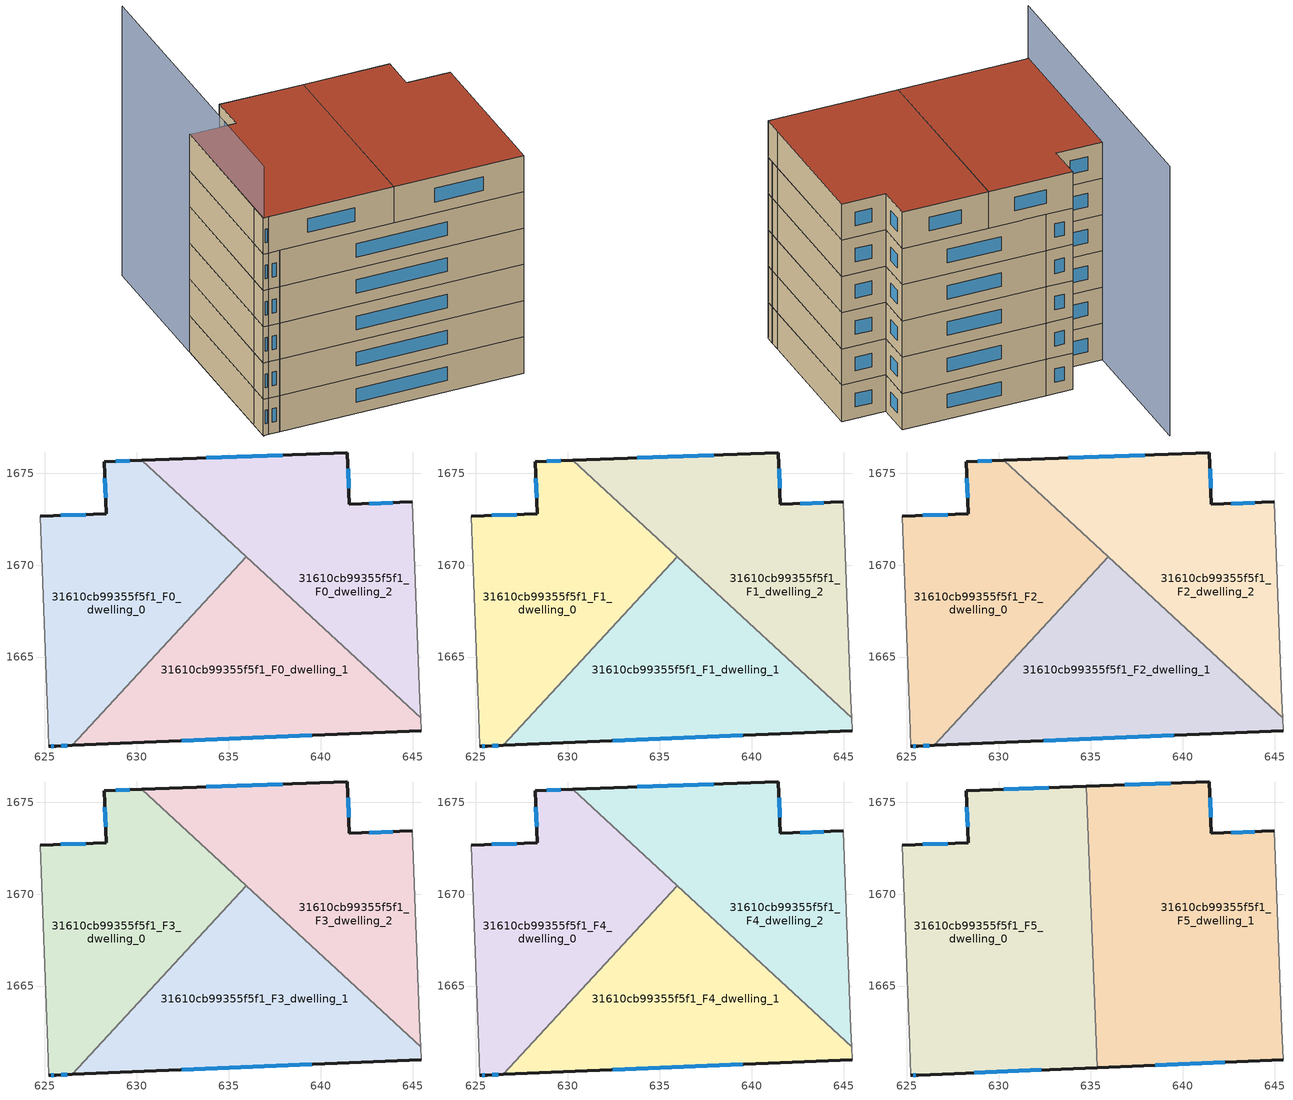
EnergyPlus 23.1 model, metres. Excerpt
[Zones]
31610cb99355f5f1_F0_dwelling_0
 floor ground (EU_floor_Construction): 635.95,1670.45 626.49,1660.19 625.62,1660.16 625.21,1660.14 625.15,1661.79 624.73,1672.66 628.34,1672.79 628.23,1675.62 630.26,1675.7 z0
 wall outside (EU_wall_Construction): 625.21,1660.14 625.62,1660.16 626.49,1660.19 / 630.26,1675.7 628.23,1675.62 628.34,1672.79 624.73,1672.66 z0:3
 wall to 31610cb99355f5f1_F0_dwelling_1 (EU_wall_Construction): 626.49,1660.19 635.95,1670.45 z0:3
 wall adiabatic (EU_wall_Construction): 624.73,1672.66 625.15,1661.79 625.21,1660.14 z0:3
 wall to 31610cb99355f5f1_F0_dwelling_2 (EU_wall_Construction): 635.95,1670.45 630.26,1675.7 z0:3
 window (EU_Window_Construction): 625.89,1660.17 626.22,1660.18 / 625.34,1660.14 625.49,1660.15 / 627.21,1672.75 625.86,1672.7 / 628.26,1674.73 628.3,1673.68 / 629.62,1675.67 628.87,1675.64 z0.94:2.06
31610cb99355f5f1_F0_dwelling_1
 floor ground (EU_floor_Construction): 645.44,1661.7 645.46,1660.98 626.49,1660.19 635.95,1670.45 z0
 wall outside (EU_wall_Construction): 626.49,1660.19 645.46,1660.98 z0:3
 wall adiabatic (EU_wall_Construction): 645.46,1660.98 645.44,1661.7 z0:3
 wall to 31610cb99355f5f1_F0_dwelling_2 (EU_wall_Construction): 645.44,1661.7 635.95,1670.45 z0:3
 window (EU_Window_Construction): 632.44,1660.44 639.51,1660.73 z0.94:2.06
31610cb99355f5f1_F0_dwelling_2
 floor ground (EU_floor_Construction): 644.98,1673.44 645.4,1662.64 645.44,1661.7 630.26,1675.7 641.46,1676.12 641.57,1673.3 z0
 wall outside (EU_wall_Construction): 644.98,1673.44 641.57,1673.3 641.46,1676.12 630.26,1675.7 z0:3
 wall adiabatic (EU_wall_Construction): 645.44,1661.7 645.4,1662.64 644.98,1673.44 z0:3
 window (EU_Window_Construction): 637.95,1675.99 633.77,1675.83 / 641.53,1674.19 641.49,1675.24 / 643.91,1673.4 642.64,1673.35 z0.94:2.06
31610cb99355f5f1_F1_dwelling_0
 floor to 31610cb99355f5f1_F0_dwelling_0 (EU_floor_Construction): 635.95,1670.45 626.49,1660.19 625.62,1660.16 625.21,1660.14 625.15,1661.79 624.73,1672.66 628.34,1672.79 628.23,1675.62 630.26,1675.7 z3
 wall outside (EU_wall_Construction): 625.21,1660.14 625.62,1660.16 626.49,1660.19 / 630.26,1675.7 628.23,1675.62 628.34,1672.79 624.73,1672.66 z3:6
 wall to 31610cb99355f5f1_F1_dwelling_1 (EU_wall_Construction): 626.49,1660.19 635.95,1670.45 z3:6
 wall adiabatic (EU_wall_Construction): 624.73,1672.66 625.15,1661.79 625.21,1660.14 z3:6
 wall to 31610cb99355f5f1_F1_dwelling_2 (EU_wall_Construction): 635.95,1670.45 630.26,1675.7 z3:6
 window (EU_Window_Construction): 625.89,1660.17 626.22,1660.18 / 625.34,1660.14 625.49,1660.15 / 627.21,1672.75 625.86,1672.7 / 628.26,1674.73 628.3,1673.68 / 629.62,1675.67 628.87,1675.64 z3.94:5.06
31610cb99355f5f1_F1_dwelling_1
 floor to 31610cb99355f5f1_F0_dwelling_1 (EU_floor_Construction): 645.44,1661.7 645.46,1660.98 626.49,1660.19 635.95,1670.45 z3
 wall outside (EU_wall_Construction): 626.49,1660.19 645.46,1660.98 z3:6
 wall adiabatic (EU_wall_Construction): 645.46,1660.98 645.44,1661.7 z3:6
 wall to 31610cb99355f5f1_F1_dwelling_2 (EU_wall_Construction): 645.44,1661.7 635.95,1670.45 z3:6
 window (EU_Window_Construction): 632.44,1660.44 639.51,1660.73 z3.94:5.06
31610cb99355f5f1_F1_dwelling_2
 floor to 31610cb99355f5f1_F0_dwelling_2 (EU_floor_Construction): 644.98,1673.44 645.4,1662.64 645.44,1661.7 630.26,1675.7 641.46,1676.12 641.57,1673.3 z3
 wall outside (EU_wall_Construction): 644.98,1673.44 641.57,1673.3 641.46,1676.12 630.26,1675.7 z3:6
 wall adiabatic (EU_wall_Construction): 645.44,1661.7 645.4,1662.64 644.98,1673.44 z3:6
 window (EU_Window_Construction): 637.95,1675.99 633.77,1675.83 / 641.53,1674.19 641.49,1675.24 / 643.91,1673.4 642.64,1673.35 z3.94:5.06
31610cb99355f5f1_F2_dwelling_0
 floor to 31610cb99355f5f1_F1_dwelling_0 (EU_floor_Construction): 635.95,1670.45 626.49,1660.19 625.62,1660.16 625.21,1660.14 625.15,1661.79 624.73,1672.66 628.34,1672.79 628.23,1675.62 630.26,1675.7 z6
 wall outside (EU_wall_Construction): 625.21,1660.14 625.62,1660.16 626.49,1660.19 / 630.26,1675.7 628.23,1675.62 628.34,1672.79 624.73,1672.66 z6:9
 wall to 31610cb99355f5f1_F2_dwelling_1 (EU_wall_Construction): 626.49,1660.19 635.95,1670.45 z6:9
 wall adiabatic (EU_wall_Construction): 624.73,1672.66 625.15,1661.79 625.21,1660.14 z6:9
 wall to 31610cb99355f5f1_F2_dwelling_2 (EU_wall_Construction): 635.95,1670.45 630.26,1675.7 z6:9
 window (EU_Window_Construction): 625.89,1660.17 626.22,1660.18 / 625.34,1660.14 625.49,1660.15 / 627.21,1672.75 625.86,1672.7 / 628.26,1674.73 628.3,1673.68 / 629.62,1675.67 628.87,1675.64 z6.94:8.06
31610cb99355f5f1_F2_dwelling_1
 floor to 31610cb99355f5f1_F1_dwelling_1 (EU_floor_Construction): 645.44,1661.7 645.46,1660.98 626.49,1660.19 635.95,1670.45 z6
 wall outside (EU_wall_Construction): 626.49,1660.19 645.46,1660.98 z6:9
 wall adiabatic (EU_wall_Construction): 645.46,1660.98 645.44,1661.7 z6:9
 wall to 31610cb99355f5f1_F2_dwelling_2 (EU_wall_Construction): 645.44,1661.7 635.95,1670.45 z6:9
 window (EU_Window_Construction): 632.44,1660.44 639.51,1660.73 z6.94:8.06
31610cb99355f5f1_F2_dwelling_2
 floor to 31610cb99355f5f1_F1_dwelling_2 (EU_floor_Construction): 644.98,1673.44 645.4,1662.64 645.44,1661.7 630.26,1675.7 641.46,1676.12 641.57,1673.3 z6
 wall outside (EU_wall_Construction): 644.98,1673.44 641.57,1673.3 641.46,1676.12 630.26,1675.7 z6:9
 wall adiabatic (EU_wall_Construction): 645.44,1661.7 645.4,1662.64 644.98,1673.44 z6:9
 window (EU_Window_Construction): 637.95,1675.99 633.77,1675.83 / 641.53,1674.19 641.49,1675.24 / 643.91,1673.4 642.64,1673.35 z6.94:8.06
31610cb99355f5f1_F3_dwelling_0
 floor to 31610cb99355f5f1_F2_dwelling_0 (EU_floor_Construction): 635.95,1670.45 626.49,1660.19 625.62,1660.16 625.21,1660.14 625.15,1661.79 624.73,1672.66 628.34,1672.79 628.23,1675.62 630.26,1675.7 z9
 wall outside (EU_wall_Construction): 625.21,1660.14 625.62,1660.16 626.49,1660.19 / 630.26,1675.7 628.23,1675.62 628.34,1672.79 624.73,1672.66 z9:12
 wall to 31610cb99355f5f1_F3_dwelling_1 (EU_wall_Construction): 626.49,1660.19 635.95,1670.45 z9:12
 wall adiabatic (EU_wall_Construction): 624.73,1672.66 625.15,1661.79 625.21,1660.14 z9:12
 wall to 31610cb99355f5f1_F3_dwelling_2 (EU_wall_Construction): 635.95,1670.45 630.26,1675.7 z9:12
 window (EU_Window_Construction): 625.89,1660.17 626.22,1660.18 / 625.34,1660.14 625.49,1660.15 / 627.21,1672.75 625.86,1672.7 / 628.26,1674.73 628.3,1673.68 / 629.62,1675.67 628.87,1675.64 z9.94:11.06
31610cb99355f5f1_F3_dwelling_1
 floor to 31610cb99355f5f1_F2_dwelling_1 (EU_floor_Construction): 645.44,1661.7 645.46,1660.98 626.49,1660.19 635.95,1670.45 z9
 wall outside (EU_wall_Construction): 626.49,1660.19 645.46,1660.98 z9:12
 wall adiabatic (EU_wall_Construction): 645.46,1660.98 645.44,1661.7 z9:12
 wall to 31610cb99355f5f1_F3_dwelling_2 (EU_wall_Construction): 645.44,1661.7 635.95,1670.45 z9:12
 window (EU_Window_Construction): 632.44,1660.44 639.51,1660.73 z9.94:11.06
31610cb99355f5f1_F3_dwelling_2
 floor to 31610cb99355f5f1_F2_dwelling_2 (EU_floor_Construction): 644.98,1673.44 645.4,1662.64 645.44,1661.7 630.26,1675.7 641.46,1676.12 641.57,1673.3 z9
 wall outside (EU_wall_Construction): 644.98,1673.44 641.57,1673.3 641.46,1676.12 630.26,1675.7 z9:12
 wall adiabatic (EU_wall_Construction): 645.44,1661.7 645.4,1662.64 644.98,1673.44 z9:12
 window (EU_Window_Construction): 637.95,1675.99 633.77,1675.83 / 641.53,1674.19 641.49,1675.24 / 643.91,1673.4 642.64,1673.35 z9.94:11.06
31610cb99355f5f1_F4_dwelling_0
 floor to 31610cb99355f5f1_F3_dwelling_0 (EU_floor_Construction): 635.95,1670.45 626.49,1660.19 625.62,1660.16 625.21,1660.14 625.15,1661.79 624.73,1672.66 628.34,1672.79 628.23,1675.62 630.26,1675.7 z12
 wall outside (EU_wall_Construction): 625.21,1660.14 625.62,1660.16 626.49,1660.19 / 630.26,1675.7 628.23,1675.62 628.34,1672.79 624.73,1672.66 z12:15
 wall to 31610cb99355f5f1_F4_dwelling_1 (EU_wall_Construction): 626.49,1660.19 635.95,1670.45 z12:15
 wall adiabatic (EU_wall_Construction): 624.73,1672.66 625.15,1661.79 625.21,1660.14 z12:15
 wall to 31610cb99355f5f1_F4_dwelling_2 (EU_wall_Construction): 635.95,1670.45 630.26,1675.7 z12:15
 window (EU_Window_Construction): 625.89,1660.17 626.22,1660.18 / 625.34,1660.14 625.49,1660.15 / 627.21,1672.75 625.86,1672.7 / 628.26,1674.73 628.3,1673.68 / 629.62,1675.67 628.87,1675.64 z12.94:14.06
31610cb99355f5f1_F4_dwelling_1
 floor to 31610cb99355f5f1_F3_dwelling_1 (EU_floor_Construction): 645.44,1661.7 645.46,1660.98 626.49,1660.19 635.95,1670.45 z12
 wall outside (EU_wall_Construction): 626.49,1660.19 645.46,1660.98 z12:15
 wall adiabatic (EU_wall_Construction): 645.46,1660.98 645.44,1661.7 z12:15
 wall to 31610cb99355f5f1_F4_dwelling_2 (EU_wall_Construction): 645.44,1661.7 635.95,1670.45 z12:15
 window (EU_Window_Construction): 632.44,1660.44 639.51,1660.73 z12.94:14.06
31610cb99355f5f1_F4_dwelling_2
 floor to 31610cb99355f5f1_F3_dwelling_2 (EU_floor_Construction): 644.98,1673.44 645.4,1662.64 645.44,1661.7 630.26,1675.7 641.46,1676.12 641.57,1673.3 z12
 wall outside (EU_wall_Construction): 644.98,1673.44 641.57,1673.3 641.46,1676.12 630.26,1675.7 z12:15
 wall adiabatic (EU_wall_Construction): 645.44,1661.7 645.4,1662.64 644.98,1673.44 z12:15
 window (EU_Window_Construction): 637.95,1675.99 633.77,1675.83 / 641.53,1674.19 641.49,1675.24 / 643.91,1673.4 642.64,1673.35 z12.94:14.06
31610cb99355f5f1_F5_dwelling_0
 floor to 31610cb99355f5f1_F4_dwelling_0 (EU_floor_Construction): 634.93,1671.39 635,1669.43 626.49,1660.19 625.62,1660.16 625.21,1660.14 625.15,1661.79 624.73,1672.66 628.34,1672.79 628.23,1675.62 630.26,1675.7 z15
 floor to 31610cb99355f5f1_F4_dwelling_1 (EU_floor_Construction): 635,1669.43 635.35,1660.56 626.49,1660.19 z15
 floor to 31610cb99355f5f1_F4_dwelling_2 (EU_floor_Construction): 634.76,1675.87 634.93,1671.39 630.26,1675.7 z15
 wall outside (EU_wall_Construction): 634.76,1675.87 628.23,1675.62 628.34,1672.79 624.73,1672.66 / 625.21,1660.14 625.62,1660.16 635.35,1660.56 z15:18
 wall to 31610cb99355f5f1_F5_dwelling_1 (EU_wall_Construction): 635.35,1660.56 634.76,1675.87 z15:18
 wall adiabatic (EU_wall_Construction): 624.73,1672.66 625.15,1661.79 625.21,1660.14 z15:18
 window (EU_Window_Construction): 628.26,1674.73 628.3,1673.68 / 632.71,1675.79 630.28,1675.7 / 628.67,1660.28 632.3,1660.43 / 625.34,1660.14 625.49,1660.15 / 627.21,1672.75 625.86,1672.7 z15.94:17.06
 roof outside (EU_roof_Construction): 635.35,1660.56 634.76,1675.87 628.23,1675.62 628.34,1672.79 624.73,1672.66 625.15,1661.79 625.21,1660.14 625.62,1660.16 z18
31610cb99355f5f1_F5_dwelling_1
 floor to 31610cb99355f5f1_F4_dwelling_1 (EU_floor_Construction): 645.44,1661.7 645.46,1660.98 635.35,1660.56 635,1669.43 635.95,1670.45 z15
 floor to 31610cb99355f5f1_F4_dwelling_2 (EU_floor_Construction): 644.98,1673.44 645.4,1662.64 645.44,1661.7 634.93,1671.39 634.76,1675.87 641.46,1676.12 641.57,1673.3 z15
 floor to 31610cb99355f5f1_F4_dwelling_0 (EU_floor_Construction): 635.95,1670.45 635,1669.43 634.93,1671.39 z15
 wall outside (EU_wall_Construction): 635.35,1660.56 645.46,1660.98 / 644.98,1673.44 641.57,1673.3 641.46,1676.12 634.76,1675.87 z15:18
 wall adiabatic (EU_wall_Construction): 645.46,1660.98 645.4,1662.64 644.98,1673.44 z15:18
 window (EU_Window_Construction): 638.52,1660.69 642.29,1660.85 / 639.36,1676.04 636.86,1675.95 / 641.53,1674.19 641.49,1675.24 / 643.91,1673.4 642.64,1673.35 z15.94:17.06
 roof outside (EU_roof_Construction): 645.46,1660.98 645.4,1662.64 644.98,1673.44 641.57,1673.3 641.46,1676.12 634.76,1675.87 635.35,1660.56 z18
shading: 624.29,1684.09 625.22,1660.09 z0:22.3
[Building]
EU S2 Campaign: North Axis=0; Terrain=City; Solar Distribution=FullExterior
[Site:Location]
Vienna: Latitude=48; Longitude=16.5; Time Zone=1; Elevation=183
[SizingPeriod:WeatherFileDays]
AnnualSizingPeriod: Begin Month=1; Begin Day of Month=1; End Month=12; End Day of Month=31; Day of Week for Start Day=Monday; Use Weather File Daylight Saving Period=No; Use Weather File Rain and Snow Indicators=No
[MATERIAL]
EU_InternalMass_Material: Roughness=MediumRough; Thickness=0.1; Conductivity=1; Density=1800; Specific Heat=900; Thermal Absorptance=0.9; Solar Absorptance=0.7; Visible Absorptance=0.7
[MATERIAL:NOMASS] Roughness=MediumRough; Thermal Absorptance=0.9; Solar Absorptance=0.7; Visible Absorptance=0.7
Name | Thermal Resistance
EU_wall_NoMass | 0.914258
EU_roof_NoMass | 0.954009
EU_floor_NoMass | 1.09711
[WINDOWMATERIAL:SIMPLEGLAZINGSYSTEM]
EU_Window_SimpleGlazing: UFactor=2.09642; Solar Heat Gain Coefficient=0.65; Visible Transmittance=0.65
[CONSTRUCTION]
EU_wall_Construction: EU_wall_NoMass
EU_roof_Construction: EU_roof_NoMass
EU_floor_Construction: EU_floor_NoMass
EU_Window_Construction: EU_Window_SimpleGlazing
EU_InternalMass_Construction: EU_InternalMass_Material
[ZONE] Type=1; Multiplier=1; Ceiling Height=autocalculate; Floor Area=autocalculate; Part of Total Floor Area=Yes
Name | Volume
31610cb99355f5f1_F0_dwelling_0; 31610cb99355f5f1_F1_dwelling_0; 31610cb99355f5f1_F2_dwelling_0; 31610cb99355f5f1_F3_dwelling_0; 31610cb99355f5f1_F4_dwelling_0 | 290.652
31610cb99355f5f1_F5_dwelling_0 | 435.962
31610cb99355f5f1_F0_dwelling_1; 31610cb99355f5f1_F1_dwelling_1; 31610cb99355f5f1_F2_dwelling_1; 31610cb99355f5f1_F3_dwelling_1; 31610cb99355f5f1_F4_dwelling_1 | 290.661
31610cb99355f5f1_F5_dwelling_1 | 435.977
31610cb99355f5f1_F0_dwelling_2; 31610cb99355f5f1_F1_dwelling_2; 31610cb99355f5f1_F2_dwelling_2; 31610cb99355f5f1_F3_dwelling_2; 31610cb99355f5f1_F4_dwelling_2 | 290.632
[INTERNALMASS] Construction=EU_InternalMass_Construction
Name | Zone or ZoneList | Surface Area
31610cb99355f5f1_F0_dwelling_0_EU_InternalMass | 31610cb99355f5f1_F0_dwelling_0 | 96.8837
31610cb99355f5f1_F0_dwelling_1_EU_InternalMass | 31610cb99355f5f1_F0_dwelling_1 | 96.8911
31610cb99355f5f1_F0_dwelling_2_EU_InternalMass | 31610cb99355f5f1_F0_dwelling_2 | 96.8773
31610cb99355f5f1_F1_dwelling_0_EU_InternalMass | 31610cb99355f5f1_F1_dwelling_0 | 96.8837
31610cb99355f5f1_F1_dwelling_1_EU_InternalMass | 31610cb99355f5f1_F1_dwelling_1 | 96.8911
31610cb99355f5f1_F1_dwelling_2_EU_InternalMass | 31610cb99355f5f1_F1_dwelling_2 | 96.8773
31610cb99355f5f1_F2_dwelling_0_EU_InternalMass | 31610cb99355f5f1_F2_dwelling_0 | 96.8837
31610cb99355f5f1_F2_dwelling_1_EU_InternalMass | 31610cb99355f5f1_F2_dwelling_1 | 96.8911
31610cb99355f5f1_F2_dwelling_2_EU_InternalMass | 31610cb99355f5f1_F2_dwelling_2 | 96.8773
31610cb99355f5f1_F3_dwelling_0_EU_InternalMass | 31610cb99355f5f1_F3_dwelling_0 | 96.8837
31610cb99355f5f1_F3_dwelling_1_EU_InternalMass | 31610cb99355f5f1_F3_dwelling_1 | 96.8911
31610cb99355f5f1_F3_dwelling_2_EU_InternalMass | 31610cb99355f5f1_F3_dwelling_2 | 96.8773
31610cb99355f5f1_F4_dwelling_0_EU_InternalMass | 31610cb99355f5f1_F4_dwelling_0 | 96.8837
31610cb99355f5f1_F4_dwelling_1_EU_InternalMass | 31610cb99355f5f1_F4_dwelling_1 | 96.8911
31610cb99355f5f1_F4_dwelling_2_EU_InternalMass | 31610cb99355f5f1_F4_dwelling_2 | 96.8773
31610cb99355f5f1_F5_dwelling_0_EU_InternalMass | 31610cb99355f5f1_F5_dwelling_0 | 145.321
31610cb99355f5f1_F5_dwelling_1_EU_InternalMass | 31610cb99355f5f1_F5_dwelling_1 | 145.326
[OTHEREQUIPMENT] Fuel Type=Electricity; Design Level Calculation Method=Watts/Area; Power per Zone Floor Area=1; Fraction Latent=0; Fraction Radiant=0; Fraction Lost=0; Carbon Dioxide Generation Rate=0; EndUse Subcategory=EU_Step8_InternalGains
Name | Zone or ZoneList or Space or SpaceList | Schedule
EU_Step8_InternalGain_31610cb99355f5f1_F0_dwelling_0_f000 | 31610cb99355f5f1_F0_dwelling_0 | EU_Step8_GainSchedule_31610cb99355f5f1_F0_dwelling_0_f000
EU_Step8_InternalGain_31610cb99355f5f1_F0_dwelling_1_f000 | 31610cb99355f5f1_F0_dwelling_1 | EU_Step8_GainSchedule_31610cb99355f5f1_F0_dwelling_1_f000
EU_Step8_InternalGain_31610cb99355f5f1_F0_dwelling_2_f000 | 31610cb99355f5f1_F0_dwelling_2 | EU_Step8_GainSchedule_31610cb99355f5f1_F0_dwelling_2_f000
EU_Step8_InternalGain_31610cb99355f5f1_F1_dwelling_0_f000 | 31610cb99355f5f1_F1_dwelling_0 | EU_Step8_GainSchedule_31610cb99355f5f1_F1_dwelling_0_f000
EU_Step8_InternalGain_31610cb99355f5f1_F1_dwelling_1_f000 | 31610cb99355f5f1_F1_dwelling_1 | EU_Step8_GainSchedule_31610cb99355f5f1_F1_dwelling_1_f000
EU_Step8_InternalGain_31610cb99355f5f1_F1_dwelling_2_f000 | 31610cb99355f5f1_F1_dwelling_2 | EU_Step8_GainSchedule_31610cb99355f5f1_F1_dwelling_2_f000
EU_Step8_InternalGain_31610cb99355f5f1_F2_dwelling_0_f000 | 31610cb99355f5f1_F2_dwelling_0 | EU_Step8_GainSchedule_31610cb99355f5f1_F2_dwelling_0_f000
EU_Step8_InternalGain_31610cb99355f5f1_F2_dwelling_1_f000 | 31610cb99355f5f1_F2_dwelling_1 | EU_Step8_GainSchedule_31610cb99355f5f1_F2_dwelling_1_f000
EU_Step8_InternalGain_31610cb99355f5f1_F2_dwelling_2_f000 | 31610cb99355f5f1_F2_dwelling_2 | EU_Step8_GainSchedule_31610cb99355f5f1_F2_dwelling_2_f000
EU_Step8_InternalGain_31610cb99355f5f1_F3_dwelling_0_f000 | 31610cb99355f5f1_F3_dwelling_0 | EU_Step8_GainSchedule_31610cb99355f5f1_F3_dwelling_0_f000
EU_Step8_InternalGain_31610cb99355f5f1_F3_dwelling_1_f000 | 31610cb99355f5f1_F3_dwelling_1 | EU_Step8_GainSchedule_31610cb99355f5f1_F3_dwelling_1_f000
EU_Step8_InternalGain_31610cb99355f5f1_F3_dwelling_2_f000 | 31610cb99355f5f1_F3_dwelling_2 | EU_Step8_GainSchedule_31610cb99355f5f1_F3_dwelling_2_f000
EU_Step8_InternalGain_31610cb99355f5f1_F4_dwelling_0_f000 | 31610cb99355f5f1_F4_dwelling_0 | EU_Step8_GainSchedule_31610cb99355f5f1_F4_dwelling_0_f000
EU_Step8_InternalGain_31610cb99355f5f1_F4_dwelling_1_f000 | 31610cb99355f5f1_F4_dwelling_1 | EU_Step8_GainSchedule_31610cb99355f5f1_F4_dwelling_1_f000
EU_Step8_InternalGain_31610cb99355f5f1_F4_dwelling_2_f000 | 31610cb99355f5f1_F4_dwelling_2 | EU_Step8_GainSchedule_31610cb99355f5f1_F4_dwelling_2_f000
EU_Step8_InternalGain_31610cb99355f5f1_F5_dwelling_0_f000 | 31610cb99355f5f1_F5_dwelling_0 | EU_Step8_GainSchedule_31610cb99355f5f1_F5_dwelling_0_f000
EU_Step8_InternalGain_31610cb99355f5f1_F5_dwelling_1_f000 | 31610cb99355f5f1_F5_dwelling_1 | EU_Step8_GainSchedule_31610cb99355f5f1_F5_dwelling_1_f000
[ZONEVENTILATION:DESIGNFLOWRATE] Schedule=EU_AlwaysOn; Design Flow Rate Calculation Method=AirChanges/Hour; Air Changes per Hour=0.546891; Ventilation Type=Natural; Fan Pressure Rise=0; Fan Total Efficiency=1; Constant Term Coefficient=1; Temperature Term Coefficient=0; Velocity Term Coefficient=0; Velocity Squared Term Coefficient=0; Minimum Indoor Temperature=-100; Maximum Indoor Temperature=100; Delta Temperature=-100; Minimum Outdoor Temperature=-100; Maximum Outdoor Temperature=100; Maximum Wind Speed=40
Name | Zone or ZoneList or Space or SpaceList
EU_ConstantAir_31610cb99355f5f1_F0_dwelling_0 | 31610cb99355f5f1_F0_dwelling_0
EU_ConstantAir_31610cb99355f5f1_F0_dwelling_1 | 31610cb99355f5f1_F0_dwelling_1
EU_ConstantAir_31610cb99355f5f1_F0_dwelling_2 | 31610cb99355f5f1_F0_dwelling_2
EU_ConstantAir_31610cb99355f5f1_F1_dwelling_0 | 31610cb99355f5f1_F1_dwelling_0
EU_ConstantAir_31610cb99355f5f1_F1_dwelling_1 | 31610cb99355f5f1_F1_dwelling_1
EU_ConstantAir_31610cb99355f5f1_F1_dwelling_2 | 31610cb99355f5f1_F1_dwelling_2
EU_ConstantAir_31610cb99355f5f1_F2_dwelling_0 | 31610cb99355f5f1_F2_dwelling_0
EU_ConstantAir_31610cb99355f5f1_F2_dwelling_1 | 31610cb99355f5f1_F2_dwelling_1
EU_ConstantAir_31610cb99355f5f1_F2_dwelling_2 | 31610cb99355f5f1_F2_dwelling_2
EU_ConstantAir_31610cb99355f5f1_F3_dwelling_0 | 31610cb99355f5f1_F3_dwelling_0
EU_ConstantAir_31610cb99355f5f1_F3_dwelling_1 | 31610cb99355f5f1_F3_dwelling_1
EU_ConstantAir_31610cb99355f5f1_F3_dwelling_2 | 31610cb99355f5f1_F3_dwelling_2
EU_ConstantAir_31610cb99355f5f1_F4_dwelling_0 | 31610cb99355f5f1_F4_dwelling_0
EU_ConstantAir_31610cb99355f5f1_F4_dwelling_1 | 31610cb99355f5f1_F4_dwelling_1
EU_ConstantAir_31610cb99355f5f1_F4_dwelling_2 | 31610cb99355f5f1_F4_dwelling_2
EU_ConstantAir_31610cb99355f5f1_F5_dwelling_0 | 31610cb99355f5f1_F5_dwelling_0
EU_ConstantAir_31610cb99355f5f1_F5_dwelling_1 | 31610cb99355f5f1_F5_dwelling_1
[HVACTEMPLATE:THERMOSTAT] Constant Heating Setpoint=20; Constant Cooling Setpoint=50
EU_HeatOnly_31610cb99355f5f1_F0_dwelling_0; EU_HeatOnly_31610cb99355f5f1_F0_dwelling_1; EU_HeatOnly_31610cb99355f5f1_F0_dwelling_2; EU_HeatOnly_31610cb99355f5f1_F1_dwelling_0; EU_HeatOnly_31610cb99355f5f1_F1_dwelling_1; EU_HeatOnly_31610cb99355f5f1_F1_dwelling_2; EU_HeatOnly_31610cb99355f5f1_F2_dwelling_0; EU_HeatOnly_31610cb99355f5f1_F2_dwelling_1; EU_HeatOnly_31610cb99355f5f1_F2_dwelling_2; EU_HeatOnly_31610cb99355f5f1_F3_dwelling_0; EU_HeatOnly_31610cb99355f5f1_F3_dwelling_1; EU_HeatOnly_31610cb99355f5f1_F3_dwelling_2; EU_HeatOnly_31610cb99355f5f1_F4_dwelling_0; EU_HeatOnly_31610cb99355f5f1_F4_dwelling_1; EU_HeatOnly_31610cb99355f5f1_F4_dwelling_2; EU_HeatOnly_31610cb99355f5f1_F5_dwelling_0; EU_HeatOnly_31610cb99355f5f1_F5_dwelling_1
[HVACTEMPLATE:ZONE:IDEALLOADSAIRSYSTEM] System Availability Schedule=EU_AlwaysOn; Maximum Heating Supply Air Temperature=50; Minimum Cooling Supply Air Temperature=13; Maximum Heating Supply Air Humidity Ratio=0.0156; Minimum Cooling Supply Air Humidity Ratio=0.0077; Heating Limit=NoLimit; Cooling Limit=NoLimit; Heating Availability Schedule=EU_AlwaysOn; Cooling Availability Schedule=EU_CoolingOff; Dehumidification Control Type=ConstantSensibleHeatRatio; Cooling Sensible Heat Ratio=0.7; Dehumidification Setpoint=60; Humidification Control Type=None; Humidification Setpoint=30; Outdoor Air Method=None; Outdoor Air Flow Rate per Person=0.00944; Outdoor Air Flow Rate per Zone Floor Area=0; Outdoor Air Flow Rate per Zone=0; Demand Controlled Ventilation Type=None; Outdoor Air Economizer Type=NoEconomizer; Heat Recovery Type=None; Sensible Heat Recovery Effectiveness=0.7; Latent Heat Recovery Effectiveness=0.65
Name | Template Thermostat
31610cb99355f5f1_F0_dwelling_0 | EU_HeatOnly_31610cb99355f5f1_F0_dwelling_0
31610cb99355f5f1_F0_dwelling_1 | EU_HeatOnly_31610cb99355f5f1_F0_dwelling_1
31610cb99355f5f1_F0_dwelling_2 | EU_HeatOnly_31610cb99355f5f1_F0_dwelling_2
31610cb99355f5f1_F1_dwelling_0 | EU_HeatOnly_31610cb99355f5f1_F1_dwelling_0
31610cb99355f5f1_F1_dwelling_1 | EU_HeatOnly_31610cb99355f5f1_F1_dwelling_1
31610cb99355f5f1_F1_dwelling_2 | EU_HeatOnly_31610cb99355f5f1_F1_dwelling_2
31610cb99355f5f1_F2_dwelling_0 | EU_HeatOnly_31610cb99355f5f1_F2_dwelling_0
31610cb99355f5f1_F2_dwelling_1 | EU_HeatOnly_31610cb99355f5f1_F2_dwelling_1
31610cb99355f5f1_F2_dwelling_2 | EU_HeatOnly_31610cb99355f5f1_F2_dwelling_2
31610cb99355f5f1_F3_dwelling_0 | EU_HeatOnly_31610cb99355f5f1_F3_dwelling_0
31610cb99355f5f1_F3_dwelling_1 | EU_HeatOnly_31610cb99355f5f1_F3_dwelling_1
31610cb99355f5f1_F3_dwelling_2 | EU_HeatOnly_31610cb99355f5f1_F3_dwelling_2
31610cb99355f5f1_F4_dwelling_0 | EU_HeatOnly_31610cb99355f5f1_F4_dwelling_0
31610cb99355f5f1_F4_dwelling_1 | EU_HeatOnly_31610cb99355f5f1_F4_dwelling_1
31610cb99355f5f1_F4_dwelling_2 | EU_HeatOnly_31610cb99355f5f1_F4_dwelling_2
31610cb99355f5f1_F5_dwelling_0 | EU_HeatOnly_31610cb99355f5f1_F5_dwelling_0
31610cb99355f5f1_F5_dwelling_1 | EU_HeatOnly_31610cb99355f5f1_F5_dwelling_1
[SIZING:ZONE] Zone Cooling Design Supply Air Temperature Input Method=SupplyAirTemperature; Zone Cooling Design Supply Air Temperature=13; Zone Heating Design Supply Air Temperature Input Method=SupplyAirTemperature; Zone Heating Design Supply Air Temperature=50; Zone Cooling Design Supply Air Humidity Ratio=0.008; Zone Heating Design Supply Air Humidity Ratio=0.008; Cooling Design Air Flow Method=DesignDay; Cooling Design Air Flow Rate=0; Cooling Minimum Air Flow per Zone Floor Area=0.000762; Cooling Minimum Air Flow=0; Cooling Minimum Air Flow Fraction=0.2; Heating Design Air Flow Method=DesignDay; Heating Design Air Flow Rate=0; Heating Maximum Air Flow per Zone Floor Area=0.002032; Heating Maximum Air Flow=0.141576; Heating Maximum Air Flow Fraction=0.3; Account for Dedicated Outdoor Air System=No; Dedicated Outdoor Air System Control Strategy=NeutralSupplyAir; Dedicated Outdoor Air Low Setpoint Temperature for Design=autosize; Dedicated Outdoor Air High Setpoint Temperature for Design=autosize; Zone Load Sizing Method=Sensible Load Only No Latent Load; Zone Latent Cooling Design Supply Air Humidity Ratio Input Method=HumidityRatioDifference; Zone Cooling Design Supply Air Humidity Ratio Difference=0.005; Zone Latent Heating Design Supply Air Humidity Ratio Input Method=HumidityRatioDifference; Zone Humidification Design Supply Air Humidity Ratio Difference=0.005
31610cb99355f5f1_F0_dwelling_0; 31610cb99355f5f1_F0_dwelling_1; 31610cb99355f5f1_F0_dwelling_2; 31610cb99355f5f1_F1_dwelling_0; 31610cb99355f5f1_F1_dwelling_1; 31610cb99355f5f1_F1_dwelling_2; 31610cb99355f5f1_F2_dwelling_0; 31610cb99355f5f1_F2_dwelling_1; 31610cb99355f5f1_F2_dwelling_2; 31610cb99355f5f1_F3_dwelling_0; 31610cb99355f5f1_F3_dwelling_1; 31610cb99355f5f1_F3_dwelling_2; 31610cb99355f5f1_F4_dwelling_0; 31610cb99355f5f1_F4_dwelling_1; 31610cb99355f5f1_F4_dwelling_2; 31610cb99355f5f1_F5_dwelling_0; 31610cb99355f5f1_F5_dwelling_1
[SCHEDULE:CONSTANT]
Name | Hourly Value
EU_AlwaysOn | 1
EU_CoolingOff | 0
[SCHEDULE:FILE] Column Number=1; Rows to Skip at Top=0; Number of Hours of Data=8760; Column Separator=Comma; Interpolate to Timestep=No; Minutes per Item=60; Adjust Schedule for Daylight Savings=Yes
Name | File
EU_Step8_GainSchedule_31610cb99355f5f1_F0_dwelling_0_f000 | ../../schedules/31610cb99355f5f1/31610cb99355f5f1_F0_dwelling_0_f000_gain.csv
EU_Step8_GainSchedule_31610cb99355f5f1_F0_dwelling_1_f000 | ../../schedules/31610cb99355f5f1/31610cb99355f5f1_F0_dwelling_1_f000_gain.csv
EU_Step8_GainSchedule_31610cb99355f5f1_F0_dwelling_2_f000 | ../../schedules/31610cb99355f5f1/31610cb99355f5f1_F0_dwelling_2_f000_gain.csv
EU_Step8_GainSchedule_31610cb99355f5f1_F1_dwelling_0_f000 | ../../schedules/31610cb99355f5f1/31610cb99355f5f1_F1_dwelling_0_f000_gain.csv
EU_Step8_GainSchedule_31610cb99355f5f1_F1_dwelling_1_f000 | ../../schedules/31610cb99355f5f1/31610cb99355f5f1_F1_dwelling_1_f000_gain.csv
EU_Step8_GainSchedule_31610cb99355f5f1_F1_dwelling_2_f000 | ../../schedules/31610cb99355f5f1/31610cb99355f5f1_F1_dwelling_2_f000_gain.csv
EU_Step8_GainSchedule_31610cb99355f5f1_F2_dwelling_0_f000 | ../../schedules/31610cb99355f5f1/31610cb99355f5f1_F2_dwelling_0_f000_gain.csv
EU_Step8_GainSchedule_31610cb99355f5f1_F2_dwelling_1_f000 | ../../schedules/31610cb99355f5f1/31610cb99355f5f1_F2_dwelling_1_f000_gain.csv
EU_Step8_GainSchedule_31610cb99355f5f1_F2_dwelling_2_f000 | ../../schedules/31610cb99355f5f1/31610cb99355f5f1_F2_dwelling_2_f000_gain.csv
EU_Step8_GainSchedule_31610cb99355f5f1_F3_dwelling_0_f000 | ../../schedules/31610cb99355f5f1/31610cb99355f5f1_F3_dwelling_0_f000_gain.csv
EU_Step8_GainSchedule_31610cb99355f5f1_F3_dwelling_1_f000 | ../../schedules/31610cb99355f5f1/31610cb99355f5f1_F3_dwelling_1_f000_gain.csv
EU_Step8_GainSchedule_31610cb99355f5f1_F3_dwelling_2_f000 | ../../schedules/31610cb99355f5f1/31610cb99355f5f1_F3_dwelling_2_f000_gain.csv
EU_Step8_GainSchedule_31610cb99355f5f1_F4_dwelling_0_f000 | ../../schedules/31610cb99355f5f1/31610cb99355f5f1_F4_dwelling_0_f000_gain.csv
EU_Step8_GainSchedule_31610cb99355f5f1_F4_dwelling_1_f000 | ../../schedules/31610cb99355f5f1/31610cb99355f5f1_F4_dwelling_1_f000_gain.csv
EU_Step8_GainSchedule_31610cb99355f5f1_F4_dwelling_2_f000 | ../../schedules/31610cb99355f5f1/31610cb99355f5f1_F4_dwelling_2_f000_gain.csv
EU_Step8_GainSchedule_31610cb99355f5f1_F5_dwelling_0_f000 | ../../schedules/31610cb99355f5f1/31610cb99355f5f1_F5_dwelling_0_f000_gain.csv
EU_Step8_GainSchedule_31610cb99355f5f1_F5_dwelling_1_f000 | ../../schedules/31610cb99355f5f1/31610cb99355f5f1_F5_dwelling_1_f000_gain.csv
